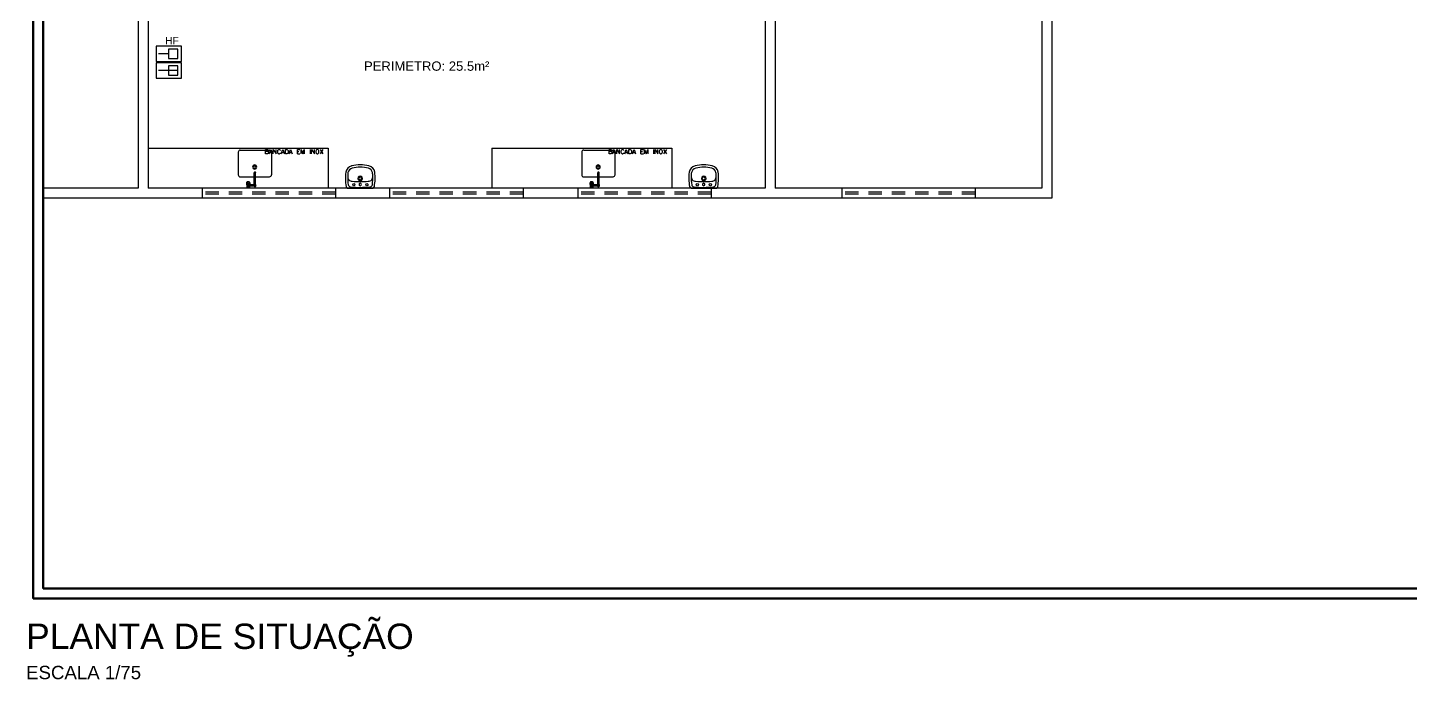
# Model space of a CAD drawing. Header units: millimetres. Extents: x 2125 to 3408, y 1171 to 1686.
# Drawn here: x 2125.12 to 2145.85, y 1469.52 to 1479.3 of the extents above; entities that cross this region are included whole.
import ezdxf

# ---------------------------------------------------------------- set-up
doc = ezdxf.new("R2010")
doc.units = ezdxf.units.MM
doc.linetypes.add('CONTORNO_QUADRO_T', pattern=[0.35, 0.2, -0.15])
for name, color, linetype in [('APCOZ', 7, 'Continuous'), ('APCOZ-I', 251, 'Continuous'), ('at_Entity', 7, 'Continuous'), ('ESQUADRIA', 3, 'Continuous'), ('JANELA2', 1, 'Continuous'), ('Layout_Equipamentos', 7, 'Continuous'), ('PAREDE', 4, 'Continuous'), ('TEXTO01', 7, 'Continuous'), ('TEXTO03', 2, 'Continuous'), ('TOMADAS DENTISTA', 7, 'Continuous')]:
    doc.layers.add(name, color=color, linetype=linetype)
doc.styles.add('TEXTO1', font='swissko.ttf', dxfattribs={"width": 0.6, "height": 0.1})

# ---------------------------------------------------------------- blocks, each defined once
blk = doc.blocks.new('new block3')
at = {"layer": 'TEXTO01'}
h = blk.add_hatch(dxfattribs=at)
h.set_pattern_fill('ANGLE', color=256)
h.set_pattern_definition([(0, (-2256.878, -909.728), (0, 6.985), [5.08, -1.905]), (90, (-2256.878, -909.728), (-6.985, 4e-16), [5.08, -1.905])])
h.paths.add_polyline_path([(-0.056, 0.205), (-0.196, 0.205), (-0.196, 0.065), (-0.056, 0.065)])
for p, q in [((-0.196, 0.135), (-0.346, 0.135)), ((-0.056, -0.115), (-0.346, -0.115))]:
    blk.add_line(p, q, dxfattribs=at)
for points in [[(-0.38, 0.25), (-0.38, 0.02), (0, 0.02), (0, 0.25), (-0.38, 0.25)], [(-0.38, 0), (-0.38, -0.23), (0, -0.23), (0, 0), (-0.38, 0)], [(-0.196, 0.205), (-0.196, 0.065), (-0.056, 0.065), (-0.056, 0.205), (-0.196, 0.205)], [(-0.196, -0.045), (-0.196, -0.185), (-0.056, -0.185), (-0.056, -0.045), (-0.196, -0.045)]]:
    blk.add_lwpolyline(points, dxfattribs=at)
at = {"layer": 'TEXTO01', "ltscale": 0.0001, "insert": (-0.247, 0.389), "char_height": 0.11, "width": 0.33036, "attachment_point": 1, "style": 'TEXTO1'}
blk.add_mtext('{\\fSansSerif|b0|i0|c2|p2;\\W1;HF}', dxfattribs=at)
blk = doc.blocks.new('new block12')
at = {"layer": 'at_Entity', "color": 0}
for p, q in [((-0.19, 0), (0, 0)), ((-0.114, 0.055), (-0.108, 0.066)), ((-0.108, 0.042), (-0.114, 0.055)), ((-0.108, 0.066), (-0.097, 0.072)), ((-0.097, 0.036), (-0.108, 0.042)), ((-0.097, 0.072), (-0.085, 0.066)), ((-0.085, 0.042), (-0.097, 0.036)), ((-0.085, 0.066), (-0.08, 0.055)), ((-0.08, 0.055), (-0.085, 0.042)), ((-0.063, 0), (0.125, 0)), ((0, 0), (0.193, 0)), ((0.083, 0.055), (0.087, 0.066)), ((0.087, 0.042), (0.083, 0.055)), ((0.087, 0.066), (0.099, 0.072)), ((0.099, 0.036), (0.087, 0.042)), ((0.099, 0.072), (0.11, 0.066)), ((0.11, 0.042), (0.099, 0.036)), ((0.11, 0.066), (0.116, 0.055)), ((0.116, 0.055), (0.11, 0.042))]:
    blk.add_line(p, q, dxfattribs=at)
for centre, radius, start, end in [((0.53, 0.153), 0.754, 173.4134, 189.6929), ((-0.104, 0.219), 0.117, 102.514, 169.9443), ((0.123, 0.188), 0.311, 171.3221, 181.8265), ((-0.102, 0.216), 0.0847, 102.9461, 167.2809), ((-0.012, -0.125), 0.474, 88.698, 104.4219), ((0.014, -0.261), 0.577, 91.3524, 103.5038), ((0.01, -0.125), 0.474, 75.6368, 91.3415), ((-0.013, -0.257), 0.572, 76.4579, 88.6966), ((0.105, 0.222), 0.0784, 8.4194, 78.3837), ((0.108, 0.225), 0.111, 7.7196, 79.5925), ((-0.133, 0.188), 0.319, 357.9946, 8.1696), ((-0.531, 0.154), 0.753, 350.2791, 6.5765), ((-0.165, 0.045), 0.0522, 200.5417, 238.93), ((0.425, 0.149), 0.614, 177.3231, 189.2415), ((-0.117, 0.174), 0.0716, 176.6025, 219.5997), ((-0.143, 0.057), 0.0385, 188.7558, 265.6127), ((-0.121, 0.171), 0.0667, 220.3438, 269.4487), ((-0.007, 1.728), 1.716, 265.3753, 270.2103), ((0.002, 1.574), 1.475, 265.1896, 269.9391), ((-0.001, 0.147), 0.0349, 150.0032, 209.9968), ((-0.001, 0.147), 0.0349, 90, 149.9929), ((-0.001, 0.147), 0.0349, 209.9968, 269.9993), ((-0.001, 0.147), 0.0222, 90, 180), ((-0.001, 0.147), 0.0222, 180, 270), ((-0.001, 0.056), 0.018, 150.0128, 209.9872), ((-0.001, 0.056), 0.018, 90, 150.0398), ((-0.001, 0.056), 0.018, 210.0191, 270.0367), ((-0.001, 0.147), 0.0349, 29.9968, 89.9993), ((-0.001, 0.147), 0.0222, 360, 90), ((-0.001, 0.147), 0.0222, 270.0097, 360), ((-0.001, 0.147), 0.0349, 270, 329.9929), ((-0.001, 1.452), 1.353, 270.0208, 275.0951), ((-0.001, 0.056), 0.018, 30.0191, 90.0367), ((-0.001, 0.056), 0.018, 270, 330.0398), ((-0.001, 1.892), 1.879, 270, 274.4144), ((-0.001, 0.056), 0.018, 330.0128, 29.9872), ((-0.001, 0.147), 0.0349, 330.0032, 29.9968), ((0.123, 0.168), 0.0631, 266.7732, 320.7547), ((0.141, 0.059), 0.0402, 273.114, 350.3928), ((0.108, 0.173), 0.0781, 324.6525, 2.8394), ((-0.262, 0.132), 0.45, 349.782, 5.7972), ((0.174, 0.034), 0.0386, 297.8673, 348.5693)]:
    blk.add_arc(centre, radius, start, end, dxfattribs=at)
blk = doc.blocks.new('new block14')
at = {"layer": 'APCOZ'}
for p, q in [((-1.109, 0.055), (-1.109, 0.226)), ((-1.089, 0.055), (-1.089, 0.226)), ((-1.218, 0.022), (-1.229, 0)), ((-1.226, 0.08), (-1.226, 0.058)), ((-1.218, 0.022), (-1.218, 0.046)), ((-1.183, 0.022), (-1.183, 0.031)), ((-1.113, 0.031), (-1.183, 0.031)), ((-1.183, 0.022), (-1.172, 0)), ((-1.113, 0.051), (-1.178, 0.051)), ((-1.176, 0.08), (-1.176, 0.058))]:
    blk.add_line(p, q, dxfattribs=at)
at = {"layer": 'APCOZ', "linetype": 'Continuous'}
for points in [[(-1.176, 0.08, 0), (-1.176, 0.083, 0), (-1.178, 0.086, 0), (-1.18, 0.089, 0), (-1.182, 0.092, 0), (-1.186, 0.094, 0), (-1.19, 0.096, 0), (-1.194, 0.097, 0), (-1.198, 0.097, 0), (-1.203, 0.097, 0), (-1.207, 0.097, 0), (-1.212, 0.096, 0), (-1.216, 0.094, 0), (-1.219, 0.092, 0), (-1.222, 0.089, 0), (-1.224, 0.086, 0), (-1.225, 0.083, 0), (-1.226, 0.08, 0)], [(-1.226, 0.058, 0), (-1.225, 0.055, 0), (-1.224, 0.053, 0), (-1.223, 0.05, 0), (-1.221, 0.048, 0), (-1.218, 0.046, 0)], [(-1.178, 0.051, 0), (-1.177, 0.052, 0), (-1.177, 0.054, 0), (-1.176, 0.055, 0), (-1.176, 0.057, 0), (-1.176, 0.058, 0)]]:
    blk.add_polyline3d(points, dxfattribs=at)
at = {"layer": 'APCOZ'}
for centre, radius, start, end in [((-1.099, 0.231), 0.0112, 333.7208, 206.2792), ((-1.099, 0.041), 0.0173, 125.4187, 144.5813), ((-1.099, 0.041), 0.0173, 215.4187, 324.5813), ((-1.099, 0.041), 0.0173, 35.4187, 54.5813), ((-1.099, 0.041), 0.0173, 324.5813, 35.4187)]:
    blk.add_arc(centre, radius, start, end, dxfattribs=at)
at = {"layer": 'APCOZ-I'}
for p, q in [((-1.109, 0.226), (-1.109, 0.231)), ((-1.089, 0.226), (-1.089, 0.231)), ((-1.218, 0.022), (-1.183, 0.022)), ((-1.216, 0.066), (-1.216, 0.045)), ((-1.185, 0.066), (-1.185, 0.045)), ((-1.183, 0.031), (-1.183, 0.046)), ((-1.109, 0.037), (-1.109, 0.055)), ((-1.089, 0.037), (-1.089, 0.055))]:
    blk.add_line(p, q, dxfattribs=at)
at = {"layer": 'APCOZ-I', "linetype": 'Continuous'}
for points in [[(-1.226, 0.08, 0), (-1.225, 0.077, 0), (-1.224, 0.074, 0), (-1.223, 0.071, 0), (-1.22, 0.069, 0), (-1.217, 0.067, 0)], [(-1.22, 0.083, 0), (-1.22, 0.081, 0), (-1.219, 0.079, 0), (-1.217, 0.077, 0), (-1.214, 0.076, 0), (-1.211, 0.074, 0), (-1.207, 0.073, 0), (-1.204, 0.073, 0), (-1.2, 0.073, 0), (-1.196, 0.073, 0), (-1.192, 0.074, 0), (-1.189, 0.075, 0), (-1.186, 0.076, 0), (-1.184, 0.078, 0), (-1.182, 0.08, 0), (-1.181, 0.082, 0), (-1.181, 0.084, 0), (-1.182, 0.087, 0), (-1.184, 0.089, 0), (-1.186, 0.09, 0), (-1.189, 0.092, 0), (-1.192, 0.093, 0), (-1.196, 0.094, 0), (-1.2, 0.094, 0), (-1.204, 0.094, 0), (-1.207, 0.093, 0), (-1.211, 0.092, 0), (-1.214, 0.091, 0), (-1.217, 0.089, 0), (-1.219, 0.088, 0), (-1.22, 0.086, 0), (-1.22, 0.083, 0)], [(-1.218, 0.046, 0), (-1.218, 0.045, 0), (-1.218, 0.045, 0), (-1.218, 0.045, 0), (-1.217, 0.045, 0), (-1.217, 0.045, 0)], [(-1.184, 0.067, 0), (-1.181, 0.069, 0), (-1.179, 0.071, 0), (-1.177, 0.074, 0), (-1.176, 0.077, 0), (-1.176, 0.08, 0)], [(-1.184, 0.045, 0), (-1.184, 0.045, 0), (-1.184, 0.045, 0), (-1.184, 0.045, 0), (-1.183, 0.045, 0), (-1.183, 0.046, 0)], [(-1.183, 0.046, 0), (-1.182, 0.047, 0), (-1.181, 0.048, 0), (-1.18, 0.049, 0), (-1.179, 0.05, 0), (-1.178, 0.051, 0)]]:
    blk.add_polyline3d(points, dxfattribs=at)
at = {"layer": 'APCOZ-I'}
for centre, radius, start, end in [((-1.099, 0.231), 0.01, 0, 180), ((-1.201, -0.275), 0.279, 84.3752, 95.6248), ((-1.201, -0.049), 0.0816, 77.5382, 102.4618), ((-1.216, 0.068), 0.002, 237.8441, 296.0251), ((-1.216, 0.047), 0.002, 238.4325, 285.6861), ((-1.201, -0.008), 0.0549, 74.3139, 105.6861), ((-1.201, 0.036), 0.0335, 63.9749, 116.0251), ((-1.185, 0.068), 0.002, 243.9749, 302.1559), ((-1.185, 0.047), 0.002, 254.314, 301.5675), ((-1.099, 0.041), 0.0173, 144.5813, 215.4187), ((-1.102, 0.162), 0.0233, 244.5555, 295.4445), ((-1.099, 0.041), 0.0126, 142.2518, 37.7482), ((-1.099, 0.058), 0.0233, 244.5555, 295.4445)]:
    blk.add_arc(centre, radius, start, end, dxfattribs=at)
at = {"layer": 'at_Entity', "color": 0}
for p, q in [((-2.7, 0.599), (0, 0.599)), ((-2.7, 0.599), (-2.7, 0)), ((-1.35, 0.542), (-1.35, 0.201)), ((-1.32, 0.571), (-0.88, 0.571)), ((-0.94, 0.516), (-0.94, 0.58)), ((-0.94, 0.58), (-0.914, 0.58)), ((-0.914, 0.55), (-0.94, 0.55)), ((-0.914, 0.516), (-0.94, 0.516)), ((-0.914, 0.58), (-0.904, 0.576)), ((-0.904, 0.552), (-0.914, 0.55)), ((-0.914, 0.55), (-0.904, 0.546)), ((-0.904, 0.521), (-0.914, 0.516)), ((-0.904, 0.576), (-0.901, 0.573)), ((-0.901, 0.554), (-0.904, 0.552)), ((-0.904, 0.546), (-0.901, 0.544)), ((-0.901, 0.523), (-0.904, 0.521)), ((-0.901, 0.573), (-0.899, 0.567)), ((-0.899, 0.561), (-0.901, 0.554)), ((-0.901, 0.544), (-0.899, 0.537)), ((-0.899, 0.529), (-0.901, 0.523)), ((-0.899, 0.567), (-0.899, 0.561)), ((-0.899, 0.537), (-0.899, 0.529)), ((-0.887, 0.516), (-0.863, 0.58)), ((-0.878, 0.537), (-0.849, 0.537)), ((-0.863, 0.58), (-0.84, 0.516)), ((-0.851, 0.542), (-0.851, 0.201)), ((-0.825, 0.516), (-0.825, 0.58)), ((-0.825, 0.58), (-0.783, 0.516)), ((-0.783, 0.516), (-0.783, 0.58)), ((-0.76, 0.565), (-0.762, 0.554)), ((-0.762, 0.554), (-0.762, 0.54)), ((-0.762, 0.54), (-0.76, 0.531)), ((-0.755, 0.569), (-0.76, 0.565)), ((-0.76, 0.531), (-0.755, 0.525)), ((-0.749, 0.576), (-0.755, 0.569)), ((-0.755, 0.525), (-0.749, 0.521)), ((-0.745, 0.58), (-0.749, 0.576)), ((-0.749, 0.521), (-0.745, 0.516)), ((-0.732, 0.58), (-0.745, 0.58)), ((-0.745, 0.516), (-0.732, 0.516)), ((-0.726, 0.576), (-0.732, 0.58)), ((-0.732, 0.516), (-0.726, 0.521)), ((-0.719, 0.569), (-0.726, 0.576)), ((-0.726, 0.521), (-0.719, 0.525)), ((-0.717, 0.565), (-0.719, 0.569)), ((-0.719, 0.525), (-0.717, 0.531)), ((-0.705, 0.516), (-0.681, 0.58)), ((-0.696, 0.537), (-0.667, 0.537)), ((-0.681, 0.58), (-0.658, 0.516)), ((-0.643, 0.516), (-0.643, 0.58)), ((-0.643, 0.58), (-0.622, 0.58)), ((-0.622, 0.516), (-0.643, 0.516)), ((-0.622, 0.58), (-0.614, 0.576)), ((-0.614, 0.521), (-0.622, 0.516)), ((-0.614, 0.576), (-0.607, 0.569)), ((-0.607, 0.525), (-0.614, 0.521)), ((-0.607, 0.569), (-0.603, 0.565)), ((-0.603, 0.531), (-0.607, 0.525)), ((-0.603, 0.565), (-0.601, 0.554)), ((-0.601, 0.54), (-0.603, 0.531)), ((-0.601, 0.554), (-0.601, 0.54)), ((-0.588, 0.516), (-0.565, 0.58)), ((-0.58, 0.537), (-0.55, 0.537)), ((-0.565, 0.58), (-0.542, 0.516)), ((-0.463, 0.516), (-0.463, 0.58)), ((-0.463, 0.58), (-0.425, 0.58)), ((-0.463, 0.55), (-0.44, 0.55)), ((-0.463, 0.516), (-0.425, 0.516)), ((-0.408, 0.516), (-0.408, 0.58)), ((-0.408, 0.58), (-0.383, 0.516)), ((-0.383, 0.516), (-0.36, 0.58)), ((-0.36, 0.58), (-0.36, 0.516)), ((-0.273, 0.58), (-0.273, 0.516)), ((-0.25, 0.516), (-0.25, 0.58)), ((-0.25, 0.58), (-0.207, 0.516)), ((-0.207, 0.516), (-0.207, 0.58)), ((-0.184, 0.565), (-0.188, 0.554)), ((-0.188, 0.554), (-0.188, 0.54)), ((-0.188, 0.54), (-0.184, 0.531)), ((-0.182, 0.569), (-0.184, 0.565)), ((-0.184, 0.531), (-0.182, 0.525)), ((-0.176, 0.576), (-0.182, 0.569)), ((-0.182, 0.525), (-0.176, 0.521)), ((-0.169, 0.58), (-0.176, 0.576)), ((-0.176, 0.521), (-0.169, 0.516)), ((-0.159, 0.58), (-0.169, 0.58)), ((-0.169, 0.516), (-0.159, 0.516)), ((-0.152, 0.576), (-0.159, 0.58)), ((-0.159, 0.516), (-0.152, 0.521)), ((-0.146, 0.569), (-0.152, 0.576)), ((-0.152, 0.521), (-0.146, 0.525)), ((-0.144, 0.565), (-0.146, 0.569)), ((-0.146, 0.525), (-0.144, 0.531)), ((-0.14, 0.554), (-0.144, 0.565)), ((-0.144, 0.531), (-0.14, 0.54)), ((-0.14, 0.54), (-0.14, 0.554)), ((-0.123, 0.58), (-0.08, 0.516)), ((-0.08, 0.58), (-0.123, 0.516)), ((0, 0.599), (0, 0)), ((-1.32, 0.171), (-1.112, 0.171)), ((-1.092, 0.171), (-0.88, 0.171))]:
    blk.add_line(p, q, dxfattribs=at)
for centre, radius, start, end in [((-1.321, 0.542), 0.0289, 88.5159, 181.4841), ((-0.88, 0.542), 0.0289, 358.5174, 91.4826), ((-1.104, 0.318), 0.0307, 90, 180), ((-1.104, 0.318), 0.0307, 180, 270), ((-1.104, 0.318), 0.018, 90, 180), ((-1.104, 0.318), 0.018, 180, 270), ((-1.104, 0.318), 0.0307, 360, 90), ((-1.104, 0.318), 0.018, 360, 90), ((-1.104, 0.318), 0.018, 270, 0), ((-1.104, 0.318), 0.0307, 270, 0), ((-1.321, 0.2), 0.0289, 178.5159, 271.4841), ((-0.881, 0.202), 0.0307, 270, 0)]:
    blk.add_arc(centre, radius, start, end, dxfattribs=at)
at = {"layer": 'Layout_Equipamentos'}
blk.add_line((-1.32, 0.171), (-0.88, 0.171), dxfattribs=at)

msp = doc.modelspace()

# ---------------------------------------------------------------- linework, layer by layer
at = {"lineweight": 50}
msp.add_lwpolyline([(2125.1992, 1497.8578), (2125.1992, 1470.736), (2185.6413, 1470.7338), (2186.2644, 1494.5578), (2125.1992, 1497.8578)], dxfattribs=at)
msp.add_lwpolyline([(2125.3492, 1497.6995), (2125.3492, 1470.886), (2185.4951, 1470.8838), (2186.1106, 1494.4159)], close=True, dxfattribs=at)
at = {"layer": 'ESQUADRIA', "linetype": 'CONTORNO_QUADRO_T'}
for p, q in [((2129.7341, 1476.8309), (2127.7341, 1476.8309)), ((2129.7341, 1476.8009), (2127.7341, 1476.8009)), ((2132.5441, 1476.8309), (2130.5441, 1476.8309)), ((2132.5441, 1476.8009), (2130.5441, 1476.8009)), ((2135.3641, 1476.8309), (2133.3641, 1476.8309)), ((2135.3641, 1476.8009), (2133.3641, 1476.8009)), ((2139.3241, 1476.8309), (2137.3241, 1476.8309)), ((2139.3241, 1476.8009), (2137.3241, 1476.8009))]:
    msp.add_line(p, q, dxfattribs=at)
at = {"layer": 'JANELA2'}
for p, q in [((2127.7341, 1476.8909), (2127.7341, 1476.7409)), ((2129.7341, 1476.8909), (2129.7341, 1476.7409)), ((2130.5441, 1476.8909), (2130.5441, 1476.7409)), ((2132.5441, 1476.8909), (2132.5441, 1476.7409)), ((2133.3641, 1476.8909), (2133.3641, 1476.7409)), ((2135.3641, 1476.8909), (2135.3641, 1476.7409)), ((2137.3241, 1476.8909), (2137.3241, 1476.7409)), ((2139.3241, 1476.8909), (2139.3241, 1476.7409))]:
    msp.add_line(p, q, dxfattribs=at)
at = {"layer": 'PAREDE'}
for p, q in [((2126.7741, 1492.1409), (2126.7741, 1476.8909)), ((2126.9241, 1480.3909), (2126.9241, 1476.8909))]:
    msp.add_line(p, q, dxfattribs=at)
at = {"layer": 'PAREDE', "linetype": 'Continuous'}
for p, q in [((2140.3241, 1480.5409), (2140.3241, 1476.8909)), ((2140.4741, 1480.5409), (2140.4741, 1476.7409)), ((2136.1741, 1480.3909), (2136.1741, 1476.8909)), ((2136.3241, 1480.3909), (2136.3241, 1476.8909)), ((2126.7741, 1476.8909), (2125.3492, 1476.8909)), ((2125.3492, 1476.8909), (2125.3492, 1476.7409)), ((2136.1741, 1476.8909), (2126.9241, 1476.8909)), ((2140.3241, 1476.8909), (2136.3241, 1476.8909)), ((2140.4741, 1476.7409), (2125.3492, 1476.7409))]:
    msp.add_line(p, q, dxfattribs=at)

# ---------------------------------------------------------------- block references
at = {"layer": 'Layout_Equipamentos'}
for name, p in [('new block14', (2129.6242, 1476.8909)), ('new block14', (2134.7741, 1476.8909)), ('new block12', (2130.1041, 1476.8909)), ('new block12', (2135.2541, 1476.8909))]:
    msp.add_blockref(name, p, dxfattribs=at)
at = {"layer": 'TOMADAS DENTISTA'}
msp.add_blockref('new block3', (2127.4241, 1478.7709), dxfattribs=at)

# ---------------------------------------------------------------- texts
at = {"layer": 'TEXTO01', "ltscale": 0.0001, "insert": (2125.0934, 1470.3576), "char_height": 0.12, "width": 7.613629, "attachment_point": 1, "style": 'TEXTO1'}
msp.add_mtext('{\\fSansSerif|b0|i0|c2|p2;\\H3.1667x;\\W1;\\C2;PLANTA DE SITUAÇÃO\\P\\H0.52631x;\\C3;ESCALA 1/75}', dxfattribs=at)
at = {"layer": 'TEXTO03', "ltscale": 0.0001, "insert": (2129.7253, 1479.0931), "char_height": 0.12, "width": 2.650696, "attachment_point": 1, "style": 'TEXTO1'}
msp.add_mtext('{\\fSansSerif|b0|i0|c2|p2;\\H1.5x;\\W1;\\C2;\\P\\H0.77777x;\\C3;        PERIMETRO: 25.5m²}', dxfattribs=at)

doc.saveas('drawing.dxf')
